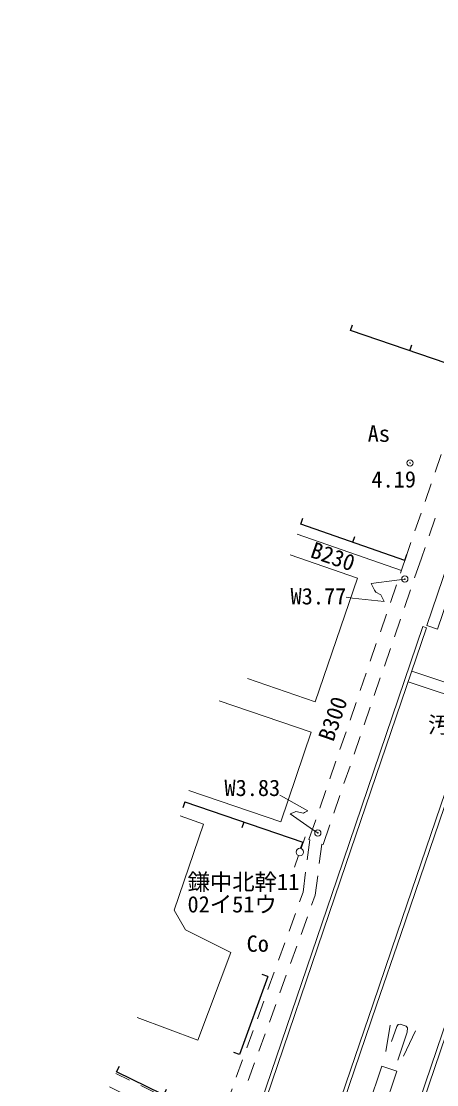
# Model space of a CAD drawing. Units: millimetres on the paper. Extents: x -630 to 607, y -589 to 603.
# Drawn here: x -336.8 to -303.4, y 12.1 to 97.6 of the extents above; entities that cross this region are included whole.
import ezdxf
from ezdxf.enums import TextEntityAlignment as Align

# ---------------------------------------------------------------- set-up
doc = ezdxf.new("R2010")
doc.units = ezdxf.units.MM
doc.layers.add('0-0', color=7, linetype='Continuous')
for name, color, linetype, lineweight in [('0-8_S-BGD', 7, 'Continuous', 13), ('0-9_S-BGD-HTXT', 7, 'Continuous', 13), ('0-A_S-BGD-TXT', 7, 'Continuous', 13)]:
    doc.layers.add(name, color=color, linetype=linetype, lineweight=lineweight)
doc.styles.add('ＭＳ ゴシック', font='')
doc.styles.get('ＭＳ ゴシック').set_extended_font_data('MS Gothic')

# ---------------------------------------------------------------- blocks, each defined once
blk = doc.blocks.new('~1330')
at = {"layer": '0-8_S-BGD'}
blk.add_lwpolyline([(49418694, -156922411), (49417925, -156921360), (49417871, -156920894), (49436383, -156906598), (49444655, -156900239)], dxfattribs=at)
blk = doc.blocks.new('~1243')
at = {"layer": '0-8_S-BGD'}
blk.add_lwpolyline([(49445985, -156901249), (49430296, -156913451), (49418694, -156922411)], dxfattribs=at)
blk = doc.blocks.new('~1242')
at = {"layer": '0-8_S-BGD'}
blk.add_lwpolyline([(49446096, -156901391), (49430406, -156913593), (49418804, -156922554)], dxfattribs=at)
blk = doc.blocks.new('~1098')
at = {"layer": '0-8_S-BGD'}
for p, q in [((49448563.4, -156886256.3), (49447970.1, -156886715)), ((49446150.2, -156888118.1), (49445555.8, -156888575.4)), ((49445159.5, -156888880.3), (49444565.1, -156889337.6)), ((49444168.8, -156889642.5), (49443574.4, -156890099.8)), ((49443178.1, -156890404.7), (49442583.6, -156890862.1)), ((49442187.4, -156891166.9), (49441592.9, -156891624.3)), ((49441196.6, -156891929.2), (49440602.2, -156892386.5)), ((49440205.9, -156892691.4), (49439611.5, -156893148.7)), ((49439215.2, -156893453.6), (49438620.8, -156893910.9)), ((49438224.5, -156894215.8), (49437560, -156894727))]:
    blk.add_line(p, q, dxfattribs=at)
blk.add_lwpolyline([(49447574.6, -156887020.9), (49447211, -156887302), (49446546.5, -156887813.2)], dxfattribs=at)
blk = doc.blocks.new('~1097')
at = {"layer": '0-8_S-BGD'}
for p, q in [((49450174.6, -156884252.5), (49449581.3, -156884711.2)), ((49449185.7, -156885017.1), (49448592.4, -156885475.8)), ((49448196.9, -156885781.7), (49447603.5, -156886240.5)), ((49445784.4, -156887642.8), (49445190, -156888100.1)), ((49444793.7, -156888405), (49444199.2, -156888862.3)), ((49443802.9, -156889167.1), (49443208.4, -156889624.4)), ((49442812.1, -156889929.3), (49442217.7, -156890386.6)), ((49441821.3, -156890691.4), (49441226.9, -156891148.7)), ((49440830.6, -156891453.6), (49440236.1, -156891910.9)), ((49439839.8, -156892215.7), (49439245.3, -156892673)), ((49438849, -156892977.9), (49438254.6, -156893435.2)), ((49437858.3, -156893740), (49437194, -156894251))]:
    blk.add_line(p, q, dxfattribs=at)
blk.add_lwpolyline([(49447208, -156886546.3), (49446845, -156886827), (49446180.7, -156887338)], dxfattribs=at)
blk = doc.blocks.new('~1088')
at = {"layer": '0-8_S-BGD'}
for p, q in [((49437525.2, -156894681.7), (49437011.7, -156895278.4)), ((49435428.4, -156896807.9), (49434826.9, -156897256)), ((49434425.9, -156897554.6), (49433824.5, -156898002.7)), ((49433423.5, -156898301.4), (49432822, -156898749.4)), ((49432421, -156899048.1), (49431819.6, -156899496.1)), ((49431418.6, -156899794.8), (49430817.1, -156900242.8)), ((49430416.1, -156900541.5), (49429814.7, -156900989.6)), ((49429413.7, -156901288.3), (49428812.2, -156901736.3)), ((49428411.2, -156902035), (49427809.8, -156902483)), ((49427408.8, -156902781.7), (49426807.3, -156903229.7)), ((49426406.3, -156903528.4), (49425804.9, -156903976.5)), ((49425403.9, -156904275.2), (49424802.4, -156904723.2)), ((49424401.4, -156905021.9), (49423800, -156905469.9)), ((49423399, -156905768.6), (49422797.5, -156906216.6)), ((49422396.5, -156906515.3), (49421795.1, -156906963.4)), ((49421394.1, -156907262), (49420792.6, -156907710.1)), ((49420391.6, -156908008.8), (49420049, -156908264))]:
    blk.add_line(p, q, dxfattribs=at)
blk.add_lwpolyline([(49436685.5, -156895657.3), (49436172, -156896254), (49435829.4, -156896509.2)], dxfattribs=at)
blk = doc.blocks.new('~1087')
at = {"layer": '0-8_S-BGD'}
for p, q in [((49437214, -156894277), (49436684.6, -156894892)), ((49435098.1, -156896430.4), (49434496.6, -156896878.5)), ((49434095.6, -156897177.2), (49433494.2, -156897625.2)), ((49433093.2, -156897923.9), (49432491.7, -156898371.9)), ((49432090.7, -156898670.6), (49431489.2, -156899118.6)), ((49431088.3, -156899417.3), (49430486.8, -156899865.3)), ((49430085.8, -156900164), (49429484.3, -156900612)), ((49429083.4, -156900910.7), (49428481.9, -156901358.8)), ((49428080.9, -156901657.4), (49427479.4, -156902105.5)), ((49427078.4, -156902404.2), (49426477, -156902852.2)), ((49426076, -156903150.9), (49425474.5, -156903598.9)), ((49425073.5, -156903897.6), (49424472.1, -156904345.6)), ((49424071.1, -156904644.3), (49423469.6, -156905092.3)), ((49423068.6, -156905391), (49422467.1, -156905839)), ((49422066.2, -156906137.7), (49421464.7, -156906585.8)), ((49421063.7, -156906884.4), (49420462.2, -156907332.5)), ((49420061.3, -156907631.2), (49419731.3, -156907876.9))]:
    blk.add_line(p, q, dxfattribs=at)
blk.add_lwpolyline([(49436358.4, -156895271), (49435829, -156895886), (49435499.1, -156896131.8)], dxfattribs=at)
blk = doc.blocks.new('~1086')
at = {"layer": '0-8_S-BGD'}
for p, q in [((49425009.2, -156898119.3), (49425508, -156898963.9)), ((49425483.1, -156900858.6), (49424896.4, -156901325.9)), ((49424505.3, -156901637.4), (49423918.7, -156902104.6)), ((49423527.6, -156902416.1), (49422940.9, -156902883.4)), ((49422549.8, -156903194.9), (49422163, -156903503))]:
    blk.add_line(p, q, dxfattribs=at)
blk.add_lwpolyline([(49425762.2, -156899394.4), (49426261, -156900239), (49425874.2, -156900547.1)], dxfattribs=at)
blk = doc.blocks.new('~1085')
at = {"layer": '0-8_S-BGD'}
for p, q in [((49425523.4, -156897812.5), (49425837.9, -156898344.5)), ((49426092.3, -156898774.9), (49426474, -156899420.5)), ((49426060.9, -156901165.4), (49425474.4, -156901632.8)), ((49425083.3, -156901944.3), (49424496.7, -156902411.7)), ((49424105.6, -156902723.2), (49423519.1, -156903190.6)), ((49423128, -156903502.1), (49422537, -156903973))]:
    blk.add_line(p, q, dxfattribs=at)
blk.add_lwpolyline([(49426728.5, -156899851), (49427043, -156900383), (49426452, -156900853.9)], dxfattribs=at)
blk = doc.blocks.new('~870')
at = {"layer": '0-8_S-BGD'}
blk.add_line((49444631, -156886552), (49440462, -156889761), dxfattribs=at)
blk = doc.blocks.new('~869')
at = {"layer": '0-8_S-BGD'}
blk.add_line((49439653, -156890701), (49436645, -156893029), dxfattribs=at)
blk = doc.blocks.new('~868')
at = {"layer": '0-8_S-BGD'}
blk.add_lwpolyline([(49429015, -156898522), (49432073, -156896303), (49431050, -156894534), (49431108, -156893627), (49434001, -156891387)], dxfattribs=at)
blk = doc.blocks.new('~697')
at = {"layer": '0-8_S-BGD', "lineweight": 25}
for p, q in [((49459804.7, -156868762.1), (49459987.1, -156868591.2)), ((49459804.7, -156868762.1), (49459987.1, -156868591.2)), ((49464137, -156873388), (49459804.7, -156868762.1)), ((49461248.8, -156870304.1), (49461431.3, -156870133.2)), ((49462692.9, -156871846), (49462875.4, -156871675.1)), ((49464137, -156873388), (49464319.5, -156873217.1))]:
    blk.add_line(p, q, dxfattribs=at)
blk = doc.blocks.new('~696')
at = {"layer": '0-8_S-BGD', "lineweight": 25}
for p, q in [((49449882.9, -156878092.3), (49450080.7, -156877939.3)), ((49449882.9, -156878092.3), (49450080.7, -156877939.3)), ((49452966, -156882077), (49449882.9, -156878092.3)), ((49451424.5, -156880084.7), (49451622.2, -156879931.7)), ((49452966, -156882077), (49453163.7, -156881924))]:
    blk.add_line(p, q, dxfattribs=at)
blk = doc.blocks.new('~695')
at = {"layer": '0-8_S-BGD', "lineweight": 25}
for p, q in [((49443916, -156883480.5), (49444114.7, -156883328.8)), ((49443916, -156883480.5), (49444114.7, -156883328.8)), ((49446606, -156887006), (49443916, -156883480.5)), ((49445261, -156885243.2), (49445459.7, -156885091.6)), ((49446606, -156887006), (49446804.8, -156886854.3))]:
    blk.add_line(p, q, dxfattribs=at)
blk = doc.blocks.new('~692')
at = {"layer": '0-8_S-BGD', "lineweight": 25}
for p, q in [((49433862.2, -156890230.2), (49433664.4, -156890383.2)), ((49433862.2, -156890230.2), (49436928, -156894195)), ((49435395.1, -156892212.6), (49435197.3, -156892365.5)), ((49436928, -156894195), (49436730.2, -156894347.9)), ((49436928, -156894195), (49436730.2, -156894347.9))]:
    blk.add_line(p, q, dxfattribs=at)
blk = doc.blocks.new('~691')
at = {"layer": '0-8_S-BGD', "lineweight": 25}
for p, q in [((49432776, -156897938), (49430101, -156899924)), ((49432776, -156897938), (49432627, -156897737.3)), ((49430101, -156899924), (49429952, -156899723.3)), ((49430101, -156899924), (49429952, -156899723.3))]:
    blk.add_line(p, q, dxfattribs=at)
blk = doc.blocks.new('~690')
at = {"layer": '0-8_S-BGD', "lineweight": 25}
for p, q in [((49425585.4, -156897775.8), (49425800.6, -156897648.6)), ((49425585.4, -156897775.8), (49425800.6, -156897648.6)), ((49427741, -156901422), (49425585.4, -156897775.8)), ((49426663.2, -156899598.9), (49426878.4, -156899471.7)), ((49427741, -156901422), (49427956.2, -156901294.8))]:
    blk.add_line(p, q, dxfattribs=at)
blk = doc.blocks.new('111')
at = {"layer": '0-8_S-BGD'}
for p, q in [((49436732, -156894373.3), (49437126, -156894065.5)), ((49436494, -156894555.9), (49436094.7, -156894856.9))]:
    blk.add_line(p, q, dxfattribs=at)
blk.add_circle((49436613.7, -156894465.6), 150, dxfattribs=at)
at = {"layer": '0-A_S-BGD-TXT'}
for centre, radius in [((49448944, -156883851), 125), ((49448944, -156883851), 15), ((49446193, -156887634), 125), ((49446193, -156887634), 15), ((49437641, -156894223), 125), ((49437641, -156894223), 15)]:
    blk.add_circle(centre, radius, dxfattribs=at)
at = {"layer": '0-0'}
for name in ['~1097', '~1098', '~697', '~696', '~695', '~870', '~692', '~869', '~868', '~1087', '~1088', '~1085', '~690', '~691', '~1086', '~1330', '~1243', '~1242']:
    blk.add_blockref(name, (0, 0), dxfattribs=at)
blk = doc.blocks.new('Crosswalk~591')
at = {"layer": '0-8_S-BGD'}
for points in [[(49445899, -156889680), (49449066, -156887238), (49449341.2, -156887594), (49446174.2, -156890036)], [(49446448.3, -156890390.7), (49449615.3, -156887948.7), (49449890.5, -156888304.7), (49446723.5, -156890746.7)], [(49446997.6, -156891101.3), (49450164.6, -156888659.3), (49450439.8, -156889015.4), (49447272.8, -156891457.4)], [(49447546.9, -156891812), (49450713.9, -156889370), (49450989.1, -156889726), (49447822.1, -156892168)], [(49448096.2, -156892522.6), (49451263.2, -156890080.6), (49451538.4, -156890436.7), (49448371.4, -156892878.7)], [(49448645.5, -156893233.3), (49451812.5, -156890791.3), (49452087.7, -156891147.3), (49448920.7, -156893589.3)], [(49449194.8, -156893944), (49452361.8, -156891502), (49452637, -156891858), (49449470, -156894300)]]:
    blk.add_lwpolyline(points, close=True, dxfattribs=at)
blk = doc.blocks.new('CenterLine~590')
at = {"layer": '0-8_S-BGD'}
for points in [[(49446142.6, -156893124.1), (49445280.1, -156892020.1), (49445249.4, -156891980.8), (49444385.7, -156890875.2)], [(49444029.8, -156891150.6), (49444894.2, -156892257.1), (49444925, -156892296.6), (49445786.5, -156893399.2)]]:
    blk.add_lwpolyline(points, dxfattribs=at)
blk = doc.blocks.new('~586')
at = {"layer": '0-8_S-BGD'}
blk.add_line((49437909, -156905824), (49444329, -156900800), dxfattribs=at)
for centre, radius, start, end in [((49444359.8, -156900839.4), 50, 308.04512, 128.04512), ((49442437.3, -156902280.4), 100, 218.04512, 38.04512), ((49442437.3, -156902280.4), 80, 218.04512, 38.04512), ((49442437.3, -156902280.4), 60, 218.04512, 38.04512), ((49442437.3, -156902280.4), 50, 218.04512, 38.04512), ((49440468.5, -156903821.1), 100, 218.04512, 38.04512), ((49440468.5, -156903821.1), 80, 218.04512, 38.04512), ((49440468.5, -156903821.1), 60, 218.04512, 38.04512), ((49440468.5, -156903821.1), 50, 218.04512, 38.04512), ((49438499.6, -156905361.8), 100, 218.04512, 38.04512), ((49438499.6, -156905361.8), 80, 218.04512, 38.04512), ((49438499.6, -156905361.8), 60, 218.04512, 38.04512), ((49438499.6, -156905361.8), 50, 218.04512, 38.04512), ((49437939.8, -156905863.4), 50, 128.04512, 308.04512)]:
    blk.add_arc(centre, radius, start, end, dxfattribs=at)
blk = doc.blocks.new('CenterLine~574')
at = {"layer": '0-8_S-BGD'}
blk.add_lwpolyline([(49379553.9, -156948622.3), (49389464.9, -156940943), (49391948.3, -156939020.9), (49399896.9, -156932872.3), (49411537, -156923868.1), (49418078.4, -156918851.3), (49429714.9, -156909842.3), (49437454.1, -156903850.6), (49439873.8, -156901976), (49449519, -156894490.3), (49449427, -156894371.7), (49439782, -156901857.4), (49437362.2, -156903732), (49429623.1, -156909723.7), (49417986.6, -156918732.7), (49411445.3, -156923749.4), (49399805.1, -156932753.7), (49391856.6, -156938902.3), (49389373.2, -156940824.4), (49379462.1, -156948503.7)], dxfattribs=at)
blk = doc.blocks.new('CenterLine~573')
at = {"layer": '0-8_S-BGD'}
blk.add_lwpolyline([(49398859.9, -156929863.3), (49410314.4, -156921009.4), (49416726.7, -156916044.4), (49428181.9, -156907191.3), (49435793.9, -156901308.4), (49438170.3, -156899472), (49447671.9, -156892132.3), (49447580.1, -156892013.7), (49438078.6, -156899353.3), (49435702.2, -156901189.7), (49428090.1, -156907072.7), (49416635, -156915925.8), (49410222.7, -156920890.7), (49398768.1, -156929744.7)], dxfattribs=at)
blk = doc.blocks.new('CenterLine~572')
at = {"layer": '0-8_S-BGD'}
for points in [[(49445747.1, -156889631.7), (49437270.1, -156896193.2), (49428793.1, -156902754.7)], [(49428884.9, -156902873.3), (49437361.9, -156896311.8), (49445838.9, -156889750.3), (49445747.1, -156889631.7)]]:
    blk.add_lwpolyline(points, dxfattribs=at)
blk = doc.blocks.new('~292')
at = {"layer": '0-8_S-BGD'}
blk.add_lwpolyline([(49435005.5, -156903977.1), (49433647.6, -156905033.1), (49433261, -156904536), (49434618.9, -156903480)], close=True, dxfattribs=at)
blk = doc.blocks.new('~291')
at = {"layer": '0-8_S-BGD'}
blk.add_lwpolyline([(49435289.1, -156903621.7), (49436219.6, -156902898), (49436332.1, -156902750.8), (49436318.1, -156902666.1), (49436161.8, -156902465.1), (49436086.5, -156902440), (49436001, -156902478.6), (49435483.2, -156902857.4)], dxfattribs=at)
blk = doc.blocks.new('平面図')
at = {"layer": '0-8_S-BGD'}
for p, q in [((49446267.5, -156887271.2), (49443574.1, -156883741.3)), ((49444631, -156886552), (49442877, -156884273.3)), ((49439653, -156890701), (49437255.9, -156887603.7)), ((49440462, -156889761), (49438708, -156887482.3)), ((49436645, -156893029), (49434247.9, -156889931.7)), ((49434001, -156891387), (49433388.8, -156890596.3)), ((49437194, -156894251), (49437214, -156894277)), ((49437525.2, -156894681.7), (49437560, -156894727)), ((49429015, -156898522), (49427477.3, -156896402.9)), ((49435073.1, -156903072), (49435804.6, -156902284.1)), ((49436532.6, -156903032.9), (49435567.3, -156903618.1))]:
    blk.add_line(p, q, dxfattribs=at)
at = {"layer": '0-0'}
for name in ['Crosswalk~591', 'CenterLine~572', 'CenterLine~590', 'CenterLine~573', 'CenterLine~574', '~586', '~291', '~292']:
    blk.add_blockref(name, (0, 0), dxfattribs=at)
at = {"layer": '0-8_S-BGD', "style": 'ＭＳ ゴシック'}
for s, rotation, p in [('As', 326.543, (49447879.9, -156882366.4)), ('B230', 307.344, (49443317, -156884886.5)), ('B300', 37.569, (49440287.3, -156891689.1)), ('鎌中北幹11', 326.543, (49431887.3, -156893414.7)), ('汚', 326.543, (49443449.9, -156893481.8)), ('02イ51ウ', 326.543, (49431391.2, -156894165.6)), ('Co', 326.543, (49432502.6, -156896797.6))]:
    blk.add_text(s, height=659.8, rotation=rotation, dxfattribs=at).set_placement(p, align=Align.BOTTOM_LEFT)
blk = doc.blocks.new('標高')
at = {"layer": '0-9_S-BGD-HTXT'}
for points in [[(49446193, -156887634), (49445908, -156887492.1), (49444964.1, -156887028.5), (49444933.2, -156887337.3), (49444924.4, -156887424.9), (49445038.4, -156887630.4), (49445030.5, -156887691.4), (49444999.7, -156887927.7), (49444014.4, -156887111.4), (49443820.3, -156886941.4)], [(49437641, -156894223), (49437559.9, -156894032.6), (49437138.2, -156892975.3), (49437324.9, -156893006.8), (49437384.1, -156893016.8), (49437595.1, -156893239.8), (49437644.1, -156893246.2), (49437793.2, -156893265.9), (49437280.2, -156892262.5), (49437200.8, -156892116)]]:
    blk.add_lwpolyline(points, dxfattribs=at)
at = {"layer": '0-9_S-BGD-HTXT', "style": 'ＭＳ ゴシック'}
for s, p in [('4.19', (49446992.3, -156883983.9)), ('W3.77', (49441683.7, -156886112.4)), ('W3.83', (49435214, -156891077.3))]:
    blk.add_text(s, height=659.8, rotation=326.543, dxfattribs=at).set_placement(p, align=Align.BOTTOM_LEFT)

msp = doc.modelspace()

# ---------------------------------------------------------------- block references
at = {"layer": '0-0', "xscale": 0.002, "yscale": 0.002, "rotation": 33.45667}
for name in ['平面図', '111', '標高']:
    msp.add_blockref(name, (-255798.432, 207316.394), dxfattribs=at)

doc.saveas('drawing.dxf')
